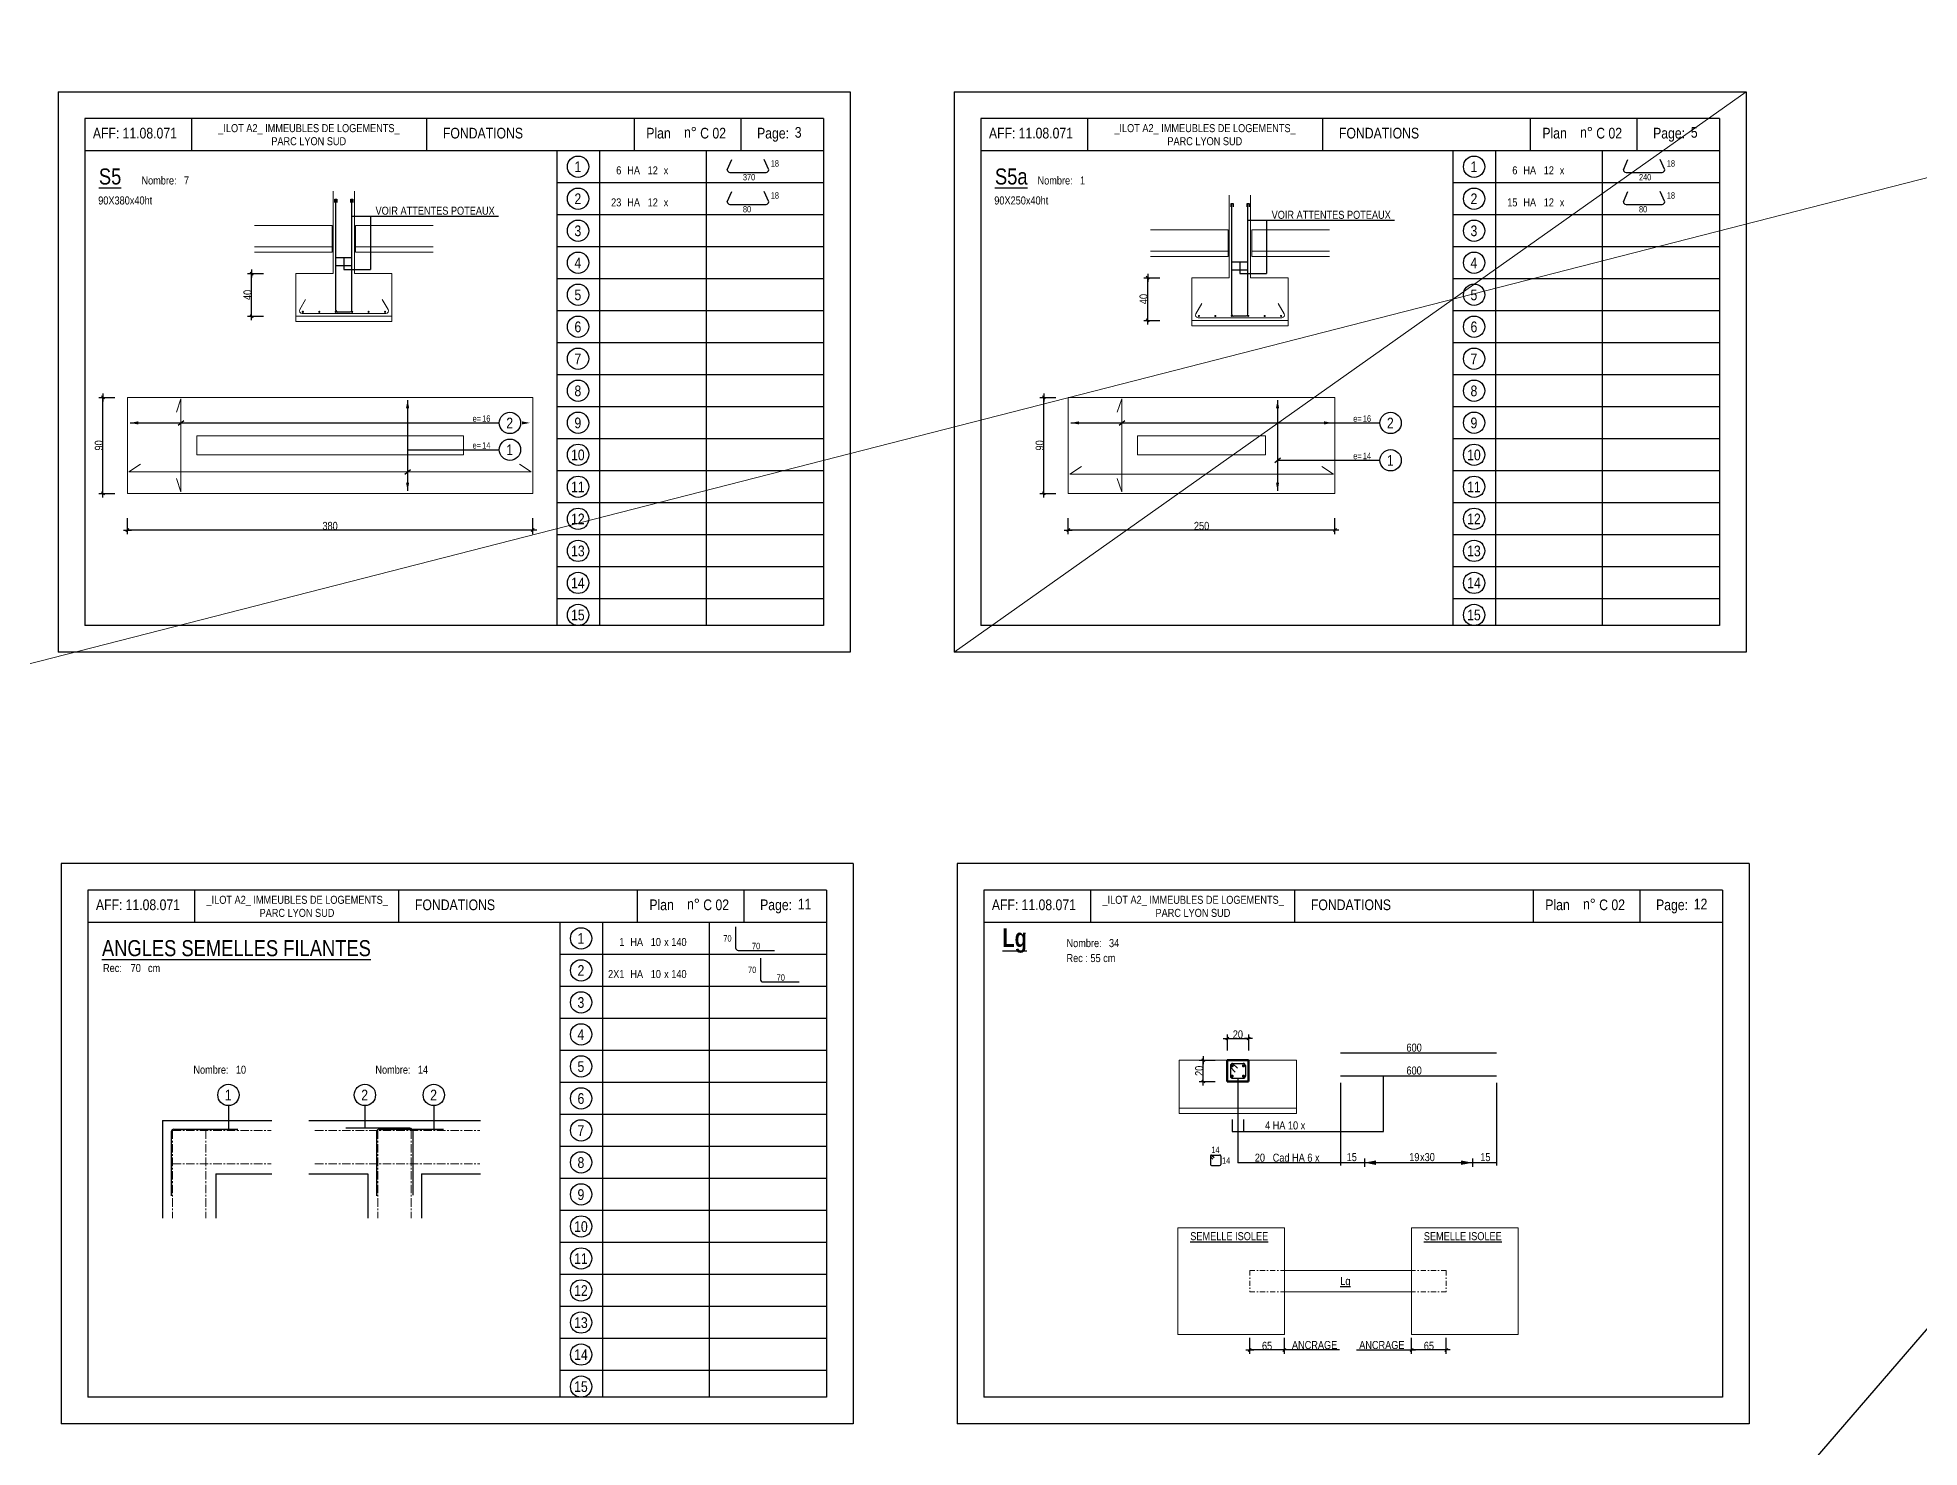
# Model space of a CAD drawing. Header units: centimetres. Extents: x 16433 to 114398, y -50094 to -12305.
# Drawn here: x 86503 to 90031, y -19755 to -17113 of the extents above; entities that cross this region are included whole.
import ezdxf
from ezdxf.enums import TextEntityAlignment as Align

# ---------------------------------------------------------------- set-up
doc = ezdxf.new("R2010")
doc.units = ezdxf.units.CM
doc.header["$LTSCALE"] = 0.5
for name, pattern in [('AXES', [50.8, 31.75, -6.35, 6.35, -6.35]), ('TIRETPT2', [12.7, 6.35, -3.175, 0, -3.175]), ('TIRETPTX2', [50.8, 25.4, -12.7, 0, -12.7])]:
    doc.linetypes.add(name, pattern=pattern)
doc.layers.get('DEFPOINTS').update_dxf_attribs({"linetype": 'CONTINUOUS'})
for name, color, linetype in [('01_cote_gen', 4, 'CONTINUOUS'), ('01_fenetres', 171, 'CONTINUOUS'), ('01_linteaux', 2, 'CONTINUOUS'), ('01_texte', 230, 'CONTINUOUS'), ('AA_COTES', 2, 'CONTINUOUS')]:
    doc.layers.add(name, color=color, linetype=linetype)
for name, color, linetype, lineweight in [('01_murs_coup', 5, 'CONTINUOUS', 60), ('01_sem', 42, 'CONTINUOUS', 15), ('01_tram_axes', 2, 'TIRETPTX2', 9)]:
    doc.layers.add(name, color=color, linetype=linetype, lineweight=lineweight)
doc.styles.add('impact', font='impact.ttf')
doc.styles.add('STYLE2', font='ARIALN.TTF')
doc.dimstyles.new('JB25', dxfattribs={"dimscale": 0.1, "dimtxt": 150, "dimasz": 15, "dimexe": 0.1, "dimexo": 0.1, "dimgap": 0.09, "dimtad": 1, "dimdec": 1, "dimlfac": 0.5, "dimdsep": 46, "dimtxsty": 'STYLE2', "dimblk1": 'BOND_G', "dimblk2": 'BOND_D', "dimsah": 1, "dimcen": 1.5, "dimdle": 0.01, "dimse1": 1, "dimse2": 1, "dimclrd": 4, "dimclre": 2, "dimclrt": 6, "dimazin": 2, "dimtfac": 2.333333, "dimtdec": 1, "dimtix": 1, "dimtmove": 2, "dimatfit": 3, "dimldrblk": 'BOND_G', "dimfxl": 1, "dimtolj": 1, "dimtzin": 0, "dimarcsym": 0})
doc.dimstyles.new('JB50', dxfattribs={"dimscale": 0.1, "dimtxt": 150, "dimasz": 15, "dimexe": 0.1, "dimexo": 0.1, "dimgap": 0.09, "dimtad": 1, "dimdec": 1, "dimdsep": 46, "dimtxsty": 'STYLE2', "dimblk1": 'BOND_G', "dimblk2": 'BOND_D', "dimsah": 1, "dimcen": 1.5, "dimdle": 0.01, "dimse1": 1, "dimse2": 1, "dimclrd": 4, "dimclre": 2, "dimclrt": 6, "dimazin": 2, "dimtfac": 2.333333, "dimtdec": 1, "dimtix": 1, "dimtmove": 2, "dimatfit": 3, "dimldrblk": 'BOND_G', "dimfxl": 1, "dimtolj": 1, "dimtzin": 0, "dimarcsym": 0})

# ---------------------------------------------------------------- blocks, each defined once
blk = doc.blocks.new('BOND_G')
at = {"layer": 'AA_COTES', "color": 0}
for p, q in [((5, 0), (-5, 0)), ((1.8, 1.8), (-1.8, -1.8)), ((0, -5), (0, 15))]:
    blk.add_line(p, q, dxfattribs=at)
blk = doc.blocks.new('BOND_D')
at = {"layer": 'AA_COTES', "color": 0}
for p, q in [((5, 0), (-5, 0)), ((-1.8, -1.8), (1.8, 1.8)), ((0, 5), (0, -15))]:
    blk.add_line(p, q, dxfattribs=at)
blk = doc.blocks.new('*D4330')
at = {"layer": '01_cote_gen', "color": 4, "linetype": 'Continuous', "lineweight": -2, "transparency": 16777216}
blk.add_line((86625.4, -17965.8), (86625.4, -17788.8), dxfattribs=at)
at = {"layer": 'DEFPOINTS', "color": 0, "linetype": 'Continuous'}
for p in [(86625.4, -17787.3), (86652.4, -17787.3), (86652.4, -17967.3)]:
    blk.add_point(p, dxfattribs=at)
at = {"layer": '01_cote_gen', "color": 4, "linetype": 'Continuous', "lineweight": -2, "transparency": 16777216, "xscale": 1.5, "yscale": 1.5, "zscale": 1.5}
for name, p, rotation in [('BOND_D', (86625.4, -17787.3), 90), ('BOND_G', (86625.4, -17967.3), 270)]:
    blk.add_blockref(name, p, dxfattribs=dict(at, rotation=rotation))
at = {"layer": '01_cote_gen', "color": 6, "linetype": 'Continuous', "lineweight": 0, "transparency": 16777216, "insert": (86617.8, -17877.3), "char_height": 15, "attachment_point": 5, "rotation": 90, "style": 'STYLE2'}
blk.add_mtext('\\A1;90', dxfattribs=at)
blk = doc.blocks.new('*D4331')
at = {"layer": '01_sem', "color": 4, "lineweight": -2, "ltscale": 7, "transparency": 16777216}
blk.add_line((87429.8, -18035.9), (86672.8, -18035.9), dxfattribs=at)
at = {"layer": 'DEFPOINTS', "color": 0, "ltscale": 7}
for p in [(86671.3, -17967.3), (87431.3, -17967.3), (86671.3, -18035.9)]:
    blk.add_point(p, dxfattribs=at)
at = {"layer": '01_sem', "color": 4, "lineweight": -2, "ltscale": 7, "transparency": 16777216, "xscale": 1.5, "yscale": 1.5, "zscale": 1.5, "rotation": 180}
blk.add_blockref('BOND_D', (86671.3, -18035.9), dxfattribs=at)
at = {"layer": '01_sem', "color": 4, "lineweight": -2, "ltscale": 7, "transparency": 16777216, "xscale": 1.5, "yscale": 1.5, "zscale": 1.5}
blk.add_blockref('BOND_G', (87431.3, -18035.9), dxfattribs=at)
at = {"layer": '01_sem', "color": 6, "lineweight": 0, "ltscale": 7, "transparency": 16777216, "insert": (87051.3, -18028.3), "char_height": 15, "attachment_point": 5, "style": 'STYLE2'}
blk.add_mtext('\\A1;380', dxfattribs=at)
blk = doc.blocks.new('*D4335')
at = {"layer": '01_cote_gen', "color": 4, "linetype": 'Continuous', "lineweight": -2, "transparency": 16777216}
blk.add_line((86904.2, -17633.8), (86904.2, -17556.8), dxfattribs=at)
at = {"layer": 'DEFPOINTS', "color": 0, "linetype": 'Continuous'}
for p in [(86904.2, -17555.3), (87015.5, -17555.3), (86974.5, -17635.3)]:
    blk.add_point(p, dxfattribs=at)
at = {"layer": '01_cote_gen', "color": 4, "linetype": 'Continuous', "lineweight": -2, "transparency": 16777216, "xscale": 1.5, "yscale": 1.5, "zscale": 1.5}
for name, p, rotation in [('BOND_D', (86904.2, -17555.3), 90), ('BOND_G', (86904.2, -17635.3), 270)]:
    blk.add_blockref(name, p, dxfattribs=dict(at, rotation=rotation))
at = {"layer": '01_cote_gen', "color": 6, "linetype": 'Continuous', "lineweight": 0, "transparency": 16777216, "insert": (86896.6, -17595.3), "char_height": 15, "attachment_point": 5, "rotation": 90, "style": 'STYLE2'}
blk.add_mtext('\\A1;40', dxfattribs=at)
blk = doc.blocks.new('*D4355')
at = {"layer": '01_cote_gen', "color": 4, "linetype": 'Continuous', "lineweight": -2, "transparency": 16777216}
blk.add_line((88584.3, -17641.5), (88584.3, -17564.5), dxfattribs=at)
at = {"layer": 'DEFPOINTS', "color": 0, "linetype": 'Continuous'}
for p in [(88584.3, -17563), (88695.6, -17563), (88654.5, -17643)]:
    blk.add_point(p, dxfattribs=at)
at = {"layer": '01_cote_gen', "color": 4, "linetype": 'Continuous', "lineweight": -2, "transparency": 16777216, "xscale": 1.5, "yscale": 1.5, "zscale": 1.5}
for name, p, rotation in [('BOND_D', (88584.3, -17563), 90), ('BOND_G', (88584.3, -17643), 270)]:
    blk.add_blockref(name, p, dxfattribs=dict(at, rotation=rotation))
at = {"layer": '01_cote_gen', "color": 6, "linetype": 'Continuous', "lineweight": 0, "transparency": 16777216, "insert": (88576.6, -17603), "char_height": 15, "attachment_point": 5, "rotation": 90, "style": 'STYLE2'}
blk.add_mtext('\\A1;40', dxfattribs=at)
blk = doc.blocks.new('*D4356')
at = {"layer": '01_cote_gen', "color": 4, "linetype": 'Continuous', "lineweight": -2, "transparency": 16777216}
blk.add_line((88389.5, -17965.8), (88389.5, -17788.8), dxfattribs=at)
at = {"layer": 'DEFPOINTS', "color": 0, "linetype": 'Continuous'}
for p in [(88389.5, -17787.3), (88416.5, -17787.3), (88416.5, -17967.3)]:
    blk.add_point(p, dxfattribs=at)
at = {"layer": '01_cote_gen', "color": 4, "linetype": 'Continuous', "lineweight": -2, "transparency": 16777216, "xscale": 1.5, "yscale": 1.5, "zscale": 1.5}
for name, p, rotation in [('BOND_D', (88389.5, -17787.3), 90), ('BOND_G', (88389.5, -17967.3), 270)]:
    blk.add_blockref(name, p, dxfattribs=dict(at, rotation=rotation))
at = {"layer": '01_cote_gen', "color": 6, "linetype": 'Continuous', "lineweight": 0, "transparency": 16777216, "insert": (88381.8, -17877.3), "char_height": 15, "attachment_point": 5, "rotation": 90, "style": 'STYLE2'}
blk.add_mtext('\\A1;90', dxfattribs=at)
blk = doc.blocks.new('*D4357')
at = {"layer": '01_sem', "color": 4, "lineweight": -2, "ltscale": 7, "transparency": 16777216}
blk.add_line((88933.8, -18035.9), (88436.8, -18035.9), dxfattribs=at)
at = {"layer": 'DEFPOINTS', "color": 0, "ltscale": 7}
for p in [(88435.3, -17967.3), (88935.3, -17967.3), (88435.3, -18035.9)]:
    blk.add_point(p, dxfattribs=at)
at = {"layer": '01_sem', "color": 4, "lineweight": -2, "ltscale": 7, "transparency": 16777216, "xscale": 1.5, "yscale": 1.5, "zscale": 1.5, "rotation": 180}
blk.add_blockref('BOND_D', (88435.3, -18035.9), dxfattribs=at)
at = {"layer": '01_sem', "color": 4, "lineweight": -2, "ltscale": 7, "transparency": 16777216, "xscale": 1.5, "yscale": 1.5, "zscale": 1.5}
blk.add_blockref('BOND_G', (88935.3, -18035.9), dxfattribs=at)
at = {"layer": '01_sem', "color": 6, "lineweight": 0, "ltscale": 7, "transparency": 16777216, "insert": (88685.3, -18028.3), "char_height": 15, "attachment_point": 5, "style": 'STYLE2'}
blk.add_mtext('\\A1;250', dxfattribs=at)
blk = doc.blocks.new('*D4362')
at = {"layer": '01_cote_gen', "color": 4, "linetype": 'Continuous', "lineweight": -2, "transparency": 16777216}
blk.add_line((89142.5, -19572.7), (89080.5, -19572.7), dxfattribs=at)
at = {"layer": 'DEFPOINTS', "color": 0, "linetype": 'Continuous'}
for p in [(89144, -19463.7), (89079, -19516.7), (89079, -19572.7)]:
    blk.add_point(p, dxfattribs=at)
at = {"layer": '01_cote_gen', "color": 4, "linetype": 'Continuous', "lineweight": -2, "transparency": 16777216, "xscale": 1.5, "yscale": 1.5, "zscale": 1.5, "rotation": 180}
blk.add_blockref('BOND_D', (89079, -19572.7), dxfattribs=at)
at = {"layer": '01_cote_gen', "color": 4, "linetype": 'Continuous', "lineweight": -2, "transparency": 16777216, "xscale": 1.5, "yscale": 1.5, "zscale": 1.5}
blk.add_blockref('BOND_G', (89144, -19572.7), dxfattribs=at)
at = {"layer": '01_cote_gen', "color": 6, "linetype": 'Continuous', "lineweight": 0, "transparency": 16777216, "insert": (89111.5, -19565), "char_height": 15, "attachment_point": 5, "style": 'STYLE2'}
blk.add_mtext('\\A1;65', dxfattribs=at)
blk = doc.blocks.new('*D4377')
at = {"layer": '01_cote_gen', "color": 4, "linetype": 'Continuous', "lineweight": -2, "transparency": 16777216}
blk.add_line((88734.9, -18989), (88771.9, -18989), dxfattribs=at)
at = {"layer": 'DEFPOINTS', "color": 0, "linetype": 'Continuous'}
for p in [(88733.4, -18972.1), (88773.4, -18972.1), (88773.4, -18989)]:
    blk.add_point(p, dxfattribs=at)
at = {"layer": '01_cote_gen', "color": 4, "linetype": 'Continuous', "lineweight": -2, "transparency": 16777216, "xscale": 1.5, "yscale": 1.5, "zscale": 1.5, "rotation": 180}
blk.add_blockref('BOND_G', (88733.4, -18989), dxfattribs=at)
at = {"layer": '01_cote_gen', "color": 4, "linetype": 'Continuous', "lineweight": -2, "transparency": 16777216, "xscale": 1.5, "yscale": 1.5, "zscale": 1.5}
blk.add_blockref('BOND_D', (88773.4, -18989), dxfattribs=at)
at = {"layer": '01_cote_gen', "color": 6, "linetype": 'Continuous', "lineweight": 0, "transparency": 16777216, "insert": (88753.4, -18981.3), "char_height": 15, "attachment_point": 5, "style": 'STYLE2'}
blk.add_mtext('\\A1;20', dxfattribs=at)
blk = doc.blocks.new('*D4378')
at = {"layer": '01_cote_gen', "color": 4, "linetype": 'Continuous', "lineweight": -2, "transparency": 16777216}
blk.add_line((88688.5, -19068), (88688.5, -19031), dxfattribs=at)
at = {"layer": 'DEFPOINTS', "color": 0, "linetype": 'Continuous'}
for p in [(88688.5, -19029.5), (88733.4, -19029.5), (88724.1, -19069.5)]:
    blk.add_point(p, dxfattribs=at)
at = {"layer": '01_cote_gen', "color": 4, "linetype": 'Continuous', "lineweight": -2, "transparency": 16777216, "xscale": 1.5, "yscale": 1.5, "zscale": 1.5}
for name, p, rotation in [('BOND_D', (88688.5, -19029.5), 90), ('BOND_G', (88688.5, -19069.5), 270)]:
    blk.add_blockref(name, p, dxfattribs=dict(at, rotation=rotation))
at = {"layer": '01_cote_gen', "color": 6, "linetype": 'Continuous', "lineweight": 0, "transparency": 16777216, "insert": (88680.9, -19049.5), "char_height": 15, "attachment_point": 5, "rotation": 90, "style": 'STYLE2'}
blk.add_mtext('\\A1;20', dxfattribs=at)
blk = doc.blocks.new('*D4386')
at = {"layer": '01_cote_gen', "color": 4, "linetype": 'Continuous', "lineweight": -2, "transparency": 16777216}
blk.add_line((88839.1, -19572.7), (88777.1, -19572.7), dxfattribs=at)
at = {"layer": 'DEFPOINTS', "color": 0, "linetype": 'Continuous'}
for p in [(88840.6, -19463.7), (88775.6, -19516.7), (88775.6, -19572.7)]:
    blk.add_point(p, dxfattribs=at)
at = {"layer": '01_cote_gen', "color": 4, "linetype": 'Continuous', "lineweight": -2, "transparency": 16777216, "xscale": 1.5, "yscale": 1.5, "zscale": 1.5, "rotation": 180}
blk.add_blockref('BOND_D', (88775.6, -19572.7), dxfattribs=at)
at = {"layer": '01_cote_gen', "color": 4, "linetype": 'Continuous', "lineweight": -2, "transparency": 16777216, "xscale": 1.5, "yscale": 1.5, "zscale": 1.5}
blk.add_blockref('BOND_G', (88840.6, -19572.7), dxfattribs=at)
at = {"layer": '01_cote_gen', "color": 6, "linetype": 'Continuous', "lineweight": 0, "transparency": 16777216, "insert": (88808.1, -19565), "char_height": 15, "attachment_point": 5, "style": 'STYLE2'}
blk.add_mtext('\\A1;65', dxfattribs=at)

msp = doc.modelspace()

# ---------------------------------------------------------------- linework, layer by layer
at = {"layer": '01_cote_gen', "ltscale": 2}
msp.add_line((81410, -29553), (94408.5, -14471), dxfattribs=at)
at = {"layer": '01_fenetres', "ltscale": 30}
for p, q in [((87976.279, -17264.92), (86591.279, -17264.92)), ((86591.279, -17264.92), (86591.279, -18214.92)), ((86591.279, -17264.92), (86591.279, -18214.92)), ((86591.279, -17264.92), (86591.279, -18214.92)), ((86791.279, -17264.92), (86791.279, -17324.92)), ((87231.952, -17264.92), (87231.952, -17324.92)), ((87622.147, -17324.92), (87622.147, -17264.92)), ((87822.147, -17324.92), (87822.147, -17264.92)), ((87976.279, -17264.92), (87976.279, -18214.92)), ((89656.319, -17264.92), (88271.319, -17264.92)), ((88271.319, -17264.92), (88271.319, -18214.92)), ((88271.319, -17264.92), (88271.319, -18214.92)), ((88271.319, -17264.92), (88271.319, -18214.92)), ((88471.319, -17264.92), (88471.319, -17324.92)), ((88911.992, -17264.92), (88911.992, -17324.92)), ((89302.187, -17324.92), (89302.187, -17264.92)), ((89502.187, -17324.92), (89502.187, -17264.92)), ((89656.319, -17264.92), (89656.319, -18214.92)), ((87976.279, -17324.92), (86591.279, -17324.92)), ((89656.319, -17324.92), (88271.319, -17324.92)), ((87976.279, -18214.92), (86591.279, -18214.92)), ((89656.319, -18214.92), (88271.319, -18214.92)), ((86597.037, -18711.185), (86597.037, -19661.185)), ((86597.037, -18711.185), (86597.037, -19661.185)), ((86597.037, -18711.185), (86597.037, -19661.185)), ((87982.037, -18711.185), (86597.037, -18711.185)), ((86797.037, -18711.185), (86797.037, -18771.185)), ((87179.537, -18711.185), (87179.537, -18771.185)), ((87627.905, -18771.185), (87627.905, -18711.185)), ((87827.905, -18771.185), (87827.905, -18711.185)), ((87982.037, -18711.185), (87982.037, -19661.185)), ((88276.803, -18711.185), (88276.803, -19661.185)), ((88276.803, -18711.185), (88276.803, -19661.185)), ((88276.803, -18711.185), (88276.803, -19661.185)), ((89661.803, -18711.185), (88276.803, -18711.185)), ((88476.803, -18711.185), (88476.803, -18771.185)), ((88859.303, -18711.185), (88859.303, -18771.185)), ((89307.67, -18771.185), (89307.67, -18711.185)), ((89507.67, -18771.185), (89507.67, -18711.185)), ((89661.803, -18711.185), (89661.803, -19661.185)), ((87982.037, -18771.185), (86597.037, -18771.185)), ((89661.803, -18771.185), (88276.803, -18771.185)), ((87982.037, -19661.185), (86597.037, -19661.185)), ((89661.803, -19661.185), (88276.803, -19661.185))]:
    msp.add_line(p, q, dxfattribs=at)
at = {"layer": '01_linteaux', "linetype": 'Continuous'}
for p, q in [((87796.052, -17360.699), (87804.747, -17341.474)), ((87873.636, -17360.699), (87864.941, -17341.474)), ((89476.092, -17360.699), (89484.787, -17341.474)), ((89553.675, -17360.699), (89544.98, -17341.474)), ((87801.052, -17365.699), (87868.636, -17365.699)), ((89481.092, -17365.699), (89548.675, -17365.699)), ((87796.052, -17420.699), (87804.747, -17401.474)), ((87801.052, -17425.699), (87868.636, -17425.699)), ((87873.636, -17420.699), (87864.941, -17401.474)), ((89476.092, -17420.699), (89484.787, -17401.474)), ((89481.092, -17425.699), (89548.675, -17425.699)), ((89553.675, -17420.699), (89544.98, -17401.474)), ((87811.673, -18779.525), (87811.673, -18818.742)), ((87816.673, -18823.742), (87884.257, -18823.742)), ((87858.013, -18838.587), (87858.013, -18877.804)), ((87863.013, -18882.804), (87930.597, -18882.804)), ((88739.429, -19039.55), (88739.429, -19059.55)), ((88739.429, -19042.52), (88748.392, -19051.696)), ((88743.429, -19035.55), (88763.429, -19035.55)), ((88743.429, -19035.55), (88752.392, -19044.726)), ((88767.429, -19039.55), (88767.429, -19059.55)), ((89238.206, -19016.488), (88945.534, -19016.488)), ((88743.429, -19063.55), (88763.429, -19063.55)), ((89238.206, -19059.408), (88945.534, -19059.408)), ((87201.168, -19157.226), (87081.168, -19157.226)), ((86753.638, -19163.85), (86753.638, -19283.85)), ((86758.638, -19158.85), (86878.638, -19158.85)), ((87138.668, -19163.85), (87138.668, -19283.85)), ((87143.668, -19158.85), (87263.668, -19158.85)), ((87206.168, -19162.226), (87206.168, -19282.226)), ((88702.138, -19209.249), (88702.138, -19225.108)), ((88702.138, -19210.734), (88706.619, -19215.322)), ((88704.138, -19207.249), (88719.138, -19207.249)), ((88704.138, -19207.249), (88708.619, -19211.837)), ((88704.138, -19227.108), (88719.138, -19227.108)), ((88721.138, -19209.249), (88721.138, -19225.108))]:
    msp.add_line(p, q, dxfattribs=at)
at = {"layer": '01_linteaux', "linetype": 'Continuous', "const_width": 3, "flags": 128}
for points in [[(88741.233, -19040.039, 1), (88744.233, -19040.039, 1)], [(88762.481, -19040.039, 1), (88765.481, -19040.039, 1)], [(88741.233, -19059.408, 1), (88744.233, -19059.408, 1)], [(88762.481, -19059.408, 1), (88765.481, -19059.408, 1)]]:
    msp.add_lwpolyline(points, format="xyb", close=True, dxfattribs=at)
at = {"layer": '01_linteaux', "linetype": 'Continuous'}
for centre, radius, start, end in [((87801.052, -17360.699), 5, 180, 270), ((87868.636, -17360.699), 5, 270, 0), ((89481.092, -17360.699), 5, 180, 270), ((89548.675, -17360.699), 5, 270, 0), ((87801.052, -17420.699), 5, 180, 270), ((87868.636, -17420.699), 5, 270, 0), ((89481.092, -17420.699), 5, 180, 270), ((89548.675, -17420.699), 5, 270, 0), ((87816.673, -18818.742), 5, 180, 270), ((87863.013, -18877.804), 5, 180, 270), ((88743.429, -19039.55), 4, 90, 180), ((88763.429, -19039.55), 4, 0, 90), ((88743.429, -19059.55), 4, 180, 270), ((88763.429, -19059.55), 4, 270, 0), ((87201.168, -19162.226), 5, 0, 90), ((86758.638, -19163.85), 5, 90, 180), ((87143.668, -19163.85), 5, 90, 180), ((88704.138, -19209.249), 2, 90, 180), ((88704.138, -19225.108), 2, 180, 270), ((88719.138, -19209.249), 2, 0, 90), ((88719.138, -19225.108), 2, 270, 0)]:
    msp.add_arc(centre, radius, start, end, dxfattribs=at)
at = {"layer": '01_murs_coup', "linetype": 'Continuous', "lineweight": 0}
for p, q in [((86994.615, -17622.715), (87005.474, -17603.907)), ((87159.955, -17622.715), (87149.096, -17603.907)), ((86998.945, -17630.215), (87155.625, -17630.215)), ((88674.655, -17630.408), (88685.514, -17611.6)), ((88678.985, -17637.908), (88835.665, -17637.908)), ((88839.995, -17630.408), (88829.136, -17611.6)), ((86771.759, -17790.26), (86763.081, -17814.903)), ((86771.759, -17790.26), (86771.759, -17964.26)), ((88535.841, -17790.26), (88527.163, -17814.903)), ((88535.841, -17790.26), (88535.841, -17964.26)), ((86674.252, -17927.095), (86695.952, -17912.587)), ((87428.252, -17927.095), (87406.552, -17912.587)), ((88438.334, -17931.385), (88460.034, -17916.877)), ((88932.334, -17931.385), (88910.634, -17916.877)), ((86674.252, -17927.095), (87428.252, -17927.095)), ((86771.759, -17964.26), (86763.081, -17939.617)), ((88438.334, -17931.385), (88932.334, -17931.385)), ((88535.841, -17964.26), (88527.163, -17939.617))]:
    msp.add_line(p, q, dxfattribs=at)
at = {"layer": '01_murs_coup'}
for p, q in [((88733.429, -19029.55), (88733.429, -19069.55)), ((88733.429, -19029.55), (88773.429, -19029.55)), ((88773.429, -19029.55), (88773.429, -19069.55)), ((88733.429, -19069.55), (88773.429, -19069.55))]:
    msp.add_line(p, q, dxfattribs=at)
at = {"layer": '01_murs_coup', "linetype": 'Continuous', "lineweight": 0}
for centre, start, end in [((86998.945, -17625.215), 150, 270), ((87155.625, -17625.215), 270, 30), ((88678.985, -17632.908), 150, 270), ((88835.665, -17632.908), 270, 30)]:
    msp.add_arc(centre, 5, start, end, dxfattribs=at)
at = {"layer": '01_sem', "linetype": 'Continuous', "lineweight": 0}
for p, q in [((81329.389, -19608.185), (98401.814, -15234.587)), ((89706.319, -17214.92), (88221.319, -18264.92)), ((87057.285, -17555.304), (86987.285, -17555.304)), ((87167.285, -17555.304), (87097.285, -17555.304)), ((88737.325, -17562.997), (88667.325, -17562.997)), ((88847.325, -17562.997), (88777.325, -17562.997))]:
    msp.add_line(p, q, dxfattribs=at)
at = {"layer": '01_sem', "lineweight": 0, "ltscale": 7}
for p, q in [((87057.285, -17555.304), (87057.285, -17400.743)), ((87097.285, -17555.304), (87097.285, -17400.743)), ((88737.325, -17562.997), (88737.325, -17408.436)), ((88777.325, -17562.997), (88777.325, -17408.436)), ((87055.285, -17465.304), (86909.745, -17465.304)), ((87055.285, -17465.304), (87055.285, -17515.304)), ((87099.285, -17465.304), (87244.826, -17465.304)), ((87099.285, -17465.304), (87099.285, -17515.304)), ((88735.325, -17472.997), (88589.784, -17472.997)), ((88735.325, -17472.997), (88735.325, -17522.997)), ((88779.325, -17472.997), (88924.865, -17472.997)), ((88779.325, -17472.997), (88779.325, -17522.997)), ((87055.285, -17505.304), (86909.745, -17505.304)), ((87055.285, -17515.304), (86909.745, -17515.304)), ((87099.285, -17505.304), (87244.826, -17505.304)), ((87099.285, -17515.304), (87244.826, -17515.304)), ((88735.325, -17512.997), (88589.784, -17512.997)), ((88735.325, -17522.997), (88589.784, -17522.997)), ((88779.325, -17512.997), (88924.865, -17512.997)), ((88779.325, -17522.997), (88924.865, -17522.997)), ((86987.285, -17635.304), (86987.285, -17555.304)), ((87167.285, -17635.304), (87167.285, -17555.304)), ((88667.325, -17642.997), (88667.325, -17562.997)), ((88847.325, -17642.997), (88847.325, -17562.997)), ((86987.285, -17635.304), (87167.285, -17635.304)), ((86987.285, -17635.304), (86987.285, -17645.304)), ((87167.285, -17635.304), (87167.285, -17645.304)), ((86987.285, -17645.304), (87167.285, -17645.304)), ((88667.325, -17642.997), (88847.325, -17642.997)), ((88667.325, -17642.997), (88667.325, -17652.997)), ((88667.325, -17652.997), (88847.325, -17652.997)), ((88847.325, -17642.997), (88847.325, -17652.997)), ((86671.252, -17787.26), (86671.252, -17967.26)), ((87431.252, -17787.26), (86671.252, -17787.26)), ((87431.252, -17787.26), (87431.252, -17967.26)), ((88435.334, -17787.26), (88435.334, -17967.26)), ((88935.334, -17787.26), (88435.334, -17787.26)), ((88935.334, -17787.26), (88935.334, -17967.26)), ((87431.252, -17967.26), (86671.252, -17967.26)), ((88935.334, -17967.26), (88435.334, -17967.26)), ((88643.429, -19119.55), (88643.429, -19029.55)), ((88643.429, -19029.55), (88733.429, -19029.55)), ((88863.429, -19029.55), (88773.429, -19029.55)), ((88863.429, -19129.55), (88863.429, -19029.55)), ((88643.429, -19119.55), (88863.429, -19119.55)), ((88643.429, -19119.55), (88643.429, -19129.55)), ((88643.429, -19129.55), (88863.429, -19129.55)), ((88840.644, -19343.7), (88640.644, -19343.7)), ((88640.644, -19343.7), (88640.644, -19543.7)), ((88840.644, -19343.7), (88840.644, -19543.7)), ((89078.974, -19343.7), (89278.974, -19343.7)), ((89078.974, -19343.7), (89078.974, -19543.7)), ((89278.974, -19343.7), (89278.974, -19543.7)), ((89078.974, -19423.7), (88840.644, -19423.7)), ((89078.974, -19463.7), (88840.644, -19463.7)), ((88840.644, -19543.7), (88640.644, -19543.7)), ((89078.974, -19543.7), (89278.974, -19543.7))]:
    msp.add_line(p, q, dxfattribs=at)
at = {"layer": '01_sem', "linetype": 'TIRETPT2', "lineweight": 0, "ltscale": 3}
for p, q in [((88775.644, -19423.7), (88775.644, -19463.7)), ((88775.644, -19423.7), (88840.644, -19423.7)), ((89143.974, -19423.7), (89078.974, -19423.7)), ((89143.974, -19423.7), (89143.974, -19463.7)), ((88775.644, -19463.7), (88840.644, -19463.7)), ((89143.974, -19463.7), (89078.974, -19463.7))]:
    msp.add_line(p, q, dxfattribs=at)
at = {"layer": '01_sem', "color": 2, "lineweight": 0, "ltscale": 7}
for points in [[(87301.252, -17895.26), (87301.252, -17859.26), (86801.252, -17859.26), (86801.252, -17895.26)], [(88805.334, -17895.26), (88805.334, -17859.26), (88565.334, -17859.26), (88565.334, -17895.26)]]:
    msp.add_lwpolyline(points, close=True, dxfattribs=at)
at = {"layer": '01_texte', "ltscale": 30}
for p, q in [((86541.279, -17214.92), (86541.279, -18264.92)), ((86541.279, -17214.92), (88026.279, -17214.92)), ((88026.279, -17214.92), (88026.279, -18264.92)), ((88026.279, -17214.92), (88026.279, -18264.92)), ((88221.319, -17214.92), (88221.319, -18264.92)), ((88221.319, -17214.92), (89706.319, -17214.92)), ((89706.319, -17214.92), (89706.319, -18264.92)), ((89706.319, -17214.92), (89706.319, -18264.92)), ((87476.279, -17324.92), (87476.279, -18214.92)), ((87556.279, -17324.92), (87556.279, -18214.92)), ((87756.279, -17324.92), (87756.279, -18214.92)), ((89156.319, -17324.92), (89156.319, -18214.92)), ((89236.319, -17324.92), (89236.319, -18214.92)), ((89436.319, -17324.92), (89436.319, -18214.92)), ((87976.279, -17384.92), (87476.279, -17384.92)), ((89656.319, -17384.92), (89156.319, -17384.92)), ((87060.439, -17422.22), (87060.439, -17415.955)), ((87060.439, -17415.955), (87064.177, -17415.955)), ((87062.285, -17624.537), (87062.285, -17417.304)), ((87064.177, -17415.955), (87064.177, -17422.22)), ((87090.431, -17422.22), (87090.431, -17415.955)), ((87090.431, -17415.955), (87094.169, -17415.955)), ((87092.278, -17623.941), (87092.278, -17417.304)), ((87094.169, -17415.955), (87094.169, -17422.22)), ((88740.478, -17429.913), (88740.478, -17423.648)), ((88740.478, -17423.648), (88744.216, -17423.648)), ((88742.325, -17632.23), (88742.325, -17424.997)), ((88744.216, -17423.648), (88744.216, -17429.913)), ((88770.471, -17429.913), (88770.471, -17423.648)), ((88770.471, -17423.648), (88774.209, -17423.648)), ((88772.317, -17631.634), (88772.317, -17424.997)), ((88774.209, -17423.648), (88774.209, -17429.913)), ((87976.279, -17444.92), (87476.279, -17444.92)), ((89656.319, -17444.92), (89156.319, -17444.92)), ((87976.279, -17504.92), (87476.279, -17504.92)), ((89656.319, -17504.92), (89156.319, -17504.92)), ((87976.279, -17564.92), (87476.279, -17564.92)), ((89656.319, -17564.92), (89156.319, -17564.92)), ((87077.285, -17627.537), (87065.285, -17627.537)), ((87077.278, -17626.941), (87089.278, -17626.941)), ((87976.279, -17624.92), (87476.279, -17624.92)), ((88757.325, -17635.23), (88745.325, -17635.23)), ((88757.317, -17634.634), (88769.317, -17634.634)), ((89656.319, -17624.92), (89156.319, -17624.92)), ((87976.279, -17684.92), (87476.279, -17684.92)), ((89656.319, -17684.92), (89156.319, -17684.92)), ((87976.279, -17744.92), (87476.279, -17744.92)), ((89656.319, -17744.92), (89156.319, -17744.92)), ((87196.663, -17792.26), (87196.663, -17962.26)), ((87976.279, -17804.92), (87476.279, -17804.92)), ((88827.763, -17792.26), (88827.763, -17962.26)), ((89656.319, -17804.92), (89156.319, -17804.92)), ((86676.252, -17835.14), (87368.481, -17835.14)), ((86766.427, -17839.525), (86777.092, -17830.754)), ((88440.334, -17835.14), (89019.596, -17835.14)), ((88530.509, -17839.525), (88541.173, -17830.754)), ((87196.663, -17885.371), (87368.481, -17885.371)), ((87976.279, -17864.92), (87476.279, -17864.92)), ((89656.319, -17864.92), (89156.319, -17864.92)), ((88822.431, -17909.575), (88833.096, -17900.804)), ((88827.763, -17905.189), (89019.596, -17905.189)), ((87191.331, -17931.481), (87201.995, -17922.71)), ((87976.279, -17924.92), (87476.279, -17924.92)), ((89656.319, -17924.92), (89156.319, -17924.92)), ((87976.279, -17984.92), (87476.279, -17984.92)), ((89656.319, -17984.92), (89156.319, -17984.92)), ((87976.279, -18044.92), (87476.279, -18044.92)), ((89656.319, -18044.92), (89156.319, -18044.92)), ((87976.279, -18104.92), (87476.279, -18104.92)), ((89656.319, -18104.92), (89156.319, -18104.92)), ((87976.279, -18164.92), (87476.279, -18164.92)), ((89656.319, -18164.92), (89156.319, -18164.92)), ((88026.279, -18264.92), (86541.279, -18264.92)), ((89706.319, -18264.92), (88221.319, -18264.92)), ((86547.037, -18661.185), (86547.037, -19711.185)), ((86547.037, -18661.185), (86547.037, -19711.185)), ((88032.037, -18661.185), (86547.037, -18661.185)), ((88032.037, -18661.185), (88032.037, -19711.185)), ((88032.037, -18661.185), (88032.037, -19711.185)), ((88226.803, -18661.185), (88226.803, -19711.185)), ((88226.803, -18661.185), (88226.803, -19711.185)), ((89711.803, -18661.185), (88226.803, -18661.185)), ((89711.803, -18661.185), (89711.803, -19711.185)), ((89711.803, -18661.185), (89711.803, -19711.185)), ((87482.037, -18771.185), (87482.037, -19661.185)), ((87562.037, -18771.185), (87562.037, -19661.185)), ((87762.037, -18771.185), (87762.037, -19661.185)), ((87982.037, -18831.185), (87482.037, -18831.185)), ((87982.037, -18891.185), (87482.037, -18891.185)), ((87982.037, -18951.185), (87482.037, -18951.185)), ((87982.037, -19011.185), (87482.037, -19011.185)), ((87982.037, -19071.185), (87482.037, -19071.185)), ((87982.037, -19131.185), (87482.037, -19131.185)), ((87982.037, -19191.185), (87482.037, -19191.185)), ((87982.037, -19251.185), (87482.037, -19251.185)), ((87982.037, -19311.185), (87482.037, -19311.185)), ((87982.037, -19371.185), (87482.037, -19371.185)), ((87982.037, -19431.185), (87482.037, -19431.185)), ((87982.037, -19491.185), (87482.037, -19491.185)), ((87982.037, -19551.185), (87482.037, -19551.185)), ((87982.037, -19611.185), (87482.037, -19611.185)), ((88032.037, -19711.185), (86547.037, -19711.185)), ((89711.803, -19711.185), (88226.803, -19711.185))]:
    msp.add_line(p, q, dxfattribs=at)
at = {"layer": '01_texte'}
for p, q in [((87092.278, -17447.695), (87367.139, -17447.695)), ((87126.802, -17447.695), (87126.802, -17547.494)), ((88772.317, -17455.388), (89047.179, -17455.388)), ((88806.842, -17455.388), (88806.842, -17555.187)), ((87062.285, -17525.304), (87092.278, -17525.304)), ((87077.152, -17525.304), (87077.152, -17547.494)), ((88742.325, -17532.997), (88772.317, -17532.997)), ((88757.191, -17532.997), (88757.191, -17555.187)), ((87062.285, -17540.304), (87092.278, -17540.304)), ((87077.152, -17547.494), (87126.802, -17547.494)), ((88742.325, -17547.997), (88772.317, -17547.997)), ((88757.191, -17555.187), (88806.842, -17555.187)), ((89238.206, -19072.161), (89238.206, -19226.982)), ((88943.644, -19572.7), (88848.144, -19572.7)), ((88975.974, -19572.7), (89071.474, -19572.7))]:
    msp.add_line(p, q, dxfattribs=at)
at = {"layer": '01_texte', "linetype": 'Continuous'}
for p, q in [((88753.429, -19063.55), (88753.429, -19221.669)), ((88945.534, -19072.161), (88945.534, -19226.982)), ((89026.274, -19163.317), (89026.274, -19059.408)), ((86860.814, -19114.606), (86860.814, -19158.85)), ((87116.542, -19114.606), (87116.542, -19157.226)), ((87245.844, -19114.606), (87245.844, -19158.85)), ((86737.388, -19142.6), (86737.388, -19325.739)), ((86737.388, -19142.6), (86941.943, -19142.6)), ((87011.303, -19142.6), (87333.534, -19142.6)), ((88742.562, -19140.881), (88742.562, -19163.317)), ((88763.811, -19140.881), (88763.811, -19163.317)), ((88742.562, -19163.317), (89026.274, -19163.317)), ((89238.206, -19221.669), (88753.429, -19221.669)), ((88990.534, -19213.669), (88990.534, -19229.669)), ((89193.206, -19213.669), (89193.206, -19229.669)), ((86837.388, -19242.6), (86837.388, -19325.739)), ((86837.388, -19242.6), (86941.943, -19242.6)), ((87011.303, -19242.6), (87122.418, -19242.6)), ((87122.418, -19242.6), (87122.418, -19325.739)), ((87222.418, -19242.6), (87222.418, -19325.739)), ((87222.418, -19242.6), (87333.534, -19242.6))]:
    msp.add_line(p, q, dxfattribs=at)
at = {"layer": '01_texte', "ltscale": 30, "const_width": 2, "flags": 128}
for points in [[(87001.227, -17626.989, -1), (86999.227, -17626.989, -1)], [(87001.227, -17626.989, -1), (86999.227, -17626.989, -1)], [(87032.047, -17626.989, -1), (87030.047, -17626.989, -1)], [(87062.867, -17626.989, -1), (87060.867, -17626.989, -1)], [(87091.704, -17626.989, 1), (87093.704, -17626.989, 1)], [(87122.524, -17626.989, 1), (87124.524, -17626.989, 1)], [(87153.344, -17626.989, 1), (87155.344, -17626.989, 1)], [(87153.344, -17626.989, 1), (87155.344, -17626.989, 1)], [(88681.266, -17634.682, -1), (88679.266, -17634.682, -1)], [(88681.266, -17634.682, -1), (88679.266, -17634.682, -1)], [(88712.086, -17634.682, -1), (88710.086, -17634.682, -1)], [(88742.906, -17634.682, -1), (88740.906, -17634.682, -1)], [(88771.743, -17634.682, 1), (88773.743, -17634.682, 1)], [(88802.563, -17634.682, 1), (88804.563, -17634.682, 1)], [(88833.383, -17634.682, 1), (88835.383, -17634.682, 1)], [(88833.383, -17634.682, 1), (88835.383, -17634.682, 1)]]:
    msp.add_lwpolyline(points, format="xyb", close=True, dxfattribs=at)
at = {"layer": '01_texte'}
for centre in [(87516.279, -17354.92), (89196.319, -17354.92), (87516.279, -17414.92), (89196.319, -17414.92), (87516.279, -17474.92), (89196.319, -17474.92), (87516.279, -17534.92), (89196.319, -17534.92), (87516.279, -17594.92), (89196.319, -17594.92), (87516.279, -17654.92), (89196.319, -17654.92), (87516.279, -17714.92), (89196.319, -17714.92), (87516.279, -17774.92), (89196.319, -17774.92), (87388.481, -17835.14), (87516.279, -17834.92), (89039.596, -17835.14), (89196.319, -17834.92), (87388.481, -17885.371), (87516.279, -17894.92), (89039.596, -17905.189), (89196.319, -17894.92), (87516.279, -17954.92), (89196.319, -17954.92), (87516.279, -18014.92), (89196.319, -18014.92), (87516.279, -18074.92), (89196.319, -18074.92), (87516.279, -18134.92), (89196.319, -18134.92), (87516.279, -18194.92), (89196.319, -18194.92), (87522.037, -18801.185), (87522.037, -18861.185), (87522.037, -18921.185), (87522.037, -18981.185), (87522.037, -19041.185), (86860.814, -19094.606), (87116.542, -19094.606), (87245.844, -19094.606), (87522.037, -19101.185), (87522.037, -19161.185), (87522.037, -19221.185), (87522.037, -19281.185), (87522.037, -19341.185), (87522.037, -19401.185), (87522.037, -19461.185), (87522.037, -19521.185), (87522.037, -19581.185), (87522.037, -19641.185)]:
    msp.add_circle(centre, 20, dxfattribs=at)
at = {"layer": '01_texte', "ltscale": 30}
for centre, start, end in [((87065.285, -17624.537), 180, 270), ((87089.278, -17623.941), 270, 0), ((88745.325, -17632.23), 180, 270), ((88769.317, -17631.634), 270, 0)]:
    msp.add_arc(centre, 3, start, end, dxfattribs=at)
for points in [[(87196.663, -17792.26), (87193.714, -17807.622), (87196.663, -17807.622)], [(87196.663, -17792.26), (87199.611, -17807.622), (87196.663, -17807.622)], [(88827.763, -17792.26), (88824.815, -17807.622), (88827.763, -17807.622)], [(88827.763, -17792.26), (88830.712, -17807.622), (88827.763, -17807.622)], [(86676.252, -17835.14), (86691.614, -17832.191), (86691.614, -17835.14)], [(86676.252, -17835.14), (86691.614, -17838.088), (86691.614, -17835.14)], [(87426.252, -17835.14), (87410.89, -17832.191), (87410.89, -17835.14)], [(87426.252, -17835.14), (87410.89, -17838.088), (87410.89, -17835.14)], [(88440.334, -17835.14), (88455.695, -17832.191), (88455.695, -17835.14)], [(88440.334, -17835.14), (88455.695, -17838.088), (88455.695, -17835.14)], [(88930.334, -17835.14), (88914.972, -17832.191), (88914.972, -17835.14)], [(88930.334, -17835.14), (88914.972, -17838.088), (88914.972, -17835.14)], [(87196.663, -17962.26), (87193.714, -17946.898), (87196.663, -17946.898)], [(87196.663, -17962.26), (87199.611, -17946.898), (87196.663, -17946.898)], [(88827.763, -17962.26), (88824.815, -17946.898), (88827.763, -17946.898)], [(88827.763, -17962.26), (88830.712, -17946.898), (88827.763, -17946.898)]]:
    msp.add_solid(points, dxfattribs=at)
at = {"layer": '01_texte', "linetype": 'Continuous'}
for points in [[(88990.534, -19221.669), (89012.234, -19217.469), (89012.234, -19221.669)], [(88990.534, -19221.669), (89012.234, -19225.869), (89012.234, -19221.669)], [(89193.206, -19221.669), (89171.506, -19217.469), (89171.506, -19221.669)], [(89193.206, -19221.669), (89171.506, -19225.869), (89171.506, -19221.669)]]:
    msp.add_solid(points, dxfattribs=at)
at = {"layer": '01_tram_axes', "linetype": 'AXES'}
for p, q in [((86756.138, -19161.35), (86756.138, -19325.739)), ((86756.138, -19161.35), (86940.627, -19161.35)), ((86818.638, -19161.35), (86818.638, -19325.739)), ((87023.02, -19161.35), (87332.218, -19161.35)), ((87141.168, -19161.35), (87141.168, -19325.739)), ((87203.668, -19161.35), (87203.668, -19325.739)), ((86756.138, -19223.85), (86940.627, -19223.85)), ((87023.02, -19223.85), (87332.218, -19223.85))]:
    msp.add_line(p, q, dxfattribs=at)

# ---------------------------------------------------------------- texts
at = {"layer": '01_texte'}
for s, height, style, p in [('AFF:', 20, 'STYLE2', (86606.575, -17302.071)), ('11.08.071', 20, 'STYLE2', (86662.239, -17302.071)), ('_ILOT A2_ IMMEUBLES DE LOGEMENTS_  ', 15, 'STYLE2', (86841.723, -17290.204)), ('FONDATIONS', 20, 'STYLE2', (87262.897, -17302.071)), ('Plan', 20, 'STYLE2', (87644.192, -17302.071)), ('n%%D', 20, 'STYLE2', (87714.877, -17300.629)), ('C 02', 20, 'STYLE2', (87745.22, -17302.071)), ('Page:', 20, 'STYLE2', (87851.861, -17302.071)), ('3', 20, 'STYLE2', (87922.546, -17300.629)), ('AFF:', 20, 'STYLE2', (88286.615, -17302.071)), ('11.08.071', 20, 'STYLE2', (88342.279, -17302.071)), ('_ILOT A2_ IMMEUBLES DE LOGEMENTS_  ', 15, 'STYLE2', (88521.762, -17290.204)), ('FONDATIONS', 20, 'STYLE2', (88942.937, -17302.071)), ('Plan', 20, 'STYLE2', (89324.232, -17302.071)), ('n%%D', 20, 'STYLE2', (89394.917, -17300.629)), ('C 02', 20, 'STYLE2', (89425.26, -17302.071)), ('Page:', 20, 'STYLE2', (89531.901, -17302.071)), ('5', 20, 'STYLE2', (89602.586, -17300.629)), ('PARC LYON SUD', 15, 'STYLE2', (86941.139, -17314.704)), ('PARC LYON SUD', 15, 'STYLE2', (88621.179, -17314.704)), ('%%US5', 30, 'STYLE2', (86617.857, -17388.311)), ('HA', 15, 'STYLE2', (87608.57, -17369.322)), ('12', 15, 'STYLE2', (87646.739, -17369.322)), ('x', 15, 'STYLE2', (87676.839, -17369.322)), ('18', 12, 'STYLE2', (87877.622, -17354.744)), ('%%US5a', 30, 'STYLE2', (88297.896, -17388.311)), ('HA', 15, 'STYLE2', (89288.61, -17369.322)), ('12', 15, 'STYLE2', (89326.778, -17369.322)), ('x', 15, 'STYLE2', (89356.878, -17369.322)), ('18', 12, 'STYLE2', (89557.661, -17354.744)), ('Nombre:', 15, 'STYLE2', (86697.669, -17388.311)), ('7', 15, 'STYLE2', (86777.292, -17388.311)), ('370', 12, 'STYLE2', (87825.421, -17380.59)), ('Nombre:', 15, 'STYLE2', (88377.708, -17388.311)), ('1', 15, 'STYLE2', (88457.331, -17388.311)), ('240', 12, 'STYLE2', (89505.461, -17380.59)), ('90X380x40ht', 15, 'STYLE2', (86616.607, -17425.709)), ('HA', 15, 'STYLE2', (87608.57, -17429.322)), ('12', 15, 'STYLE2', (87646.739, -17429.322)), ('x', 15, 'STYLE2', (87676.839, -17429.322)), ('80', 12, 'STYLE2', (87825.421, -17440.59)), ('18', 12, 'STYLE2', (87877.622, -17414.744)), ('90X250x40ht', 15, 'STYLE2', (88296.647, -17425.709)), ('HA', 15, 'STYLE2', (89288.61, -17429.322)), ('12', 15, 'STYLE2', (89326.778, -17429.322)), ('x', 15, 'STYLE2', (89356.878, -17429.322)), ('80', 12, 'STYLE2', (89505.461, -17440.59)), ('18', 12, 'STYLE2', (89557.661, -17414.744)), ('VOIR ATTENTES POTEAUX', 15, 'STYLE2', (87136.586, -17444.92)), ('VOIR ATTENTES POTEAUX', 15, 'STYLE2', (88816.625, -17452.613)), ('e= ', 12, 'STYLE2', (87318.495, -17833.081)), ('16', 12, 'STYLE2', (87336.658, -17833.081)), ('e= ', 12, 'STYLE2', (88969.611, -17833.081)), ('16', 12, 'STYLE2', (88987.773, -17833.081)), ('e= ', 12, 'STYLE2', (87318.495, -17883.313)), ('14', 12, 'STYLE2', (87336.658, -17883.313)), ('e= ', 12, 'STYLE2', (88969.611, -17903.131)), ('14', 12, 'STYLE2', (88987.773, -17903.131)), ('AFF:', 20, 'STYLE2', (86612.333, -18748.336)), ('11.08.071', 20, 'STYLE2', (86667.997, -18748.336)), ('_ILOT A2_ IMMEUBLES DE LOGEMENTS_  ', 15, 'STYLE2', (86819.713, -18736.469)), ('FONDATIONS', 20, 'STYLE2', (87210.482, -18748.336)), ('Plan', 20, 'STYLE2', (87649.95, -18748.336)), ('n%%D', 20, 'STYLE2', (87720.635, -18746.894)), ('C 02', 20, 'STYLE2', (87750.978, -18748.336)), ('Page:', 20, 'STYLE2', (87857.619, -18748.336)), ('11', 20, 'STYLE2', (87928.304, -18746.894)), ('AFF:', 20, 'STYLE2', (88292.098, -18748.336)), ('11.08.071', 20, 'STYLE2', (88347.763, -18748.336)), ('_ILOT A2_ IMMEUBLES DE LOGEMENTS_  ', 15, 'STYLE2', (88499.479, -18736.469)), ('FONDATIONS', 20, 'STYLE2', (88890.248, -18748.336)), ('Plan', 20, 'STYLE2', (89329.715, -18748.336)), ('n%%D', 20, 'STYLE2', (89400.4, -18746.894)), ('C 02', 20, 'STYLE2', (89430.743, -18748.336)), ('Page:', 20, 'STYLE2', (89537.384, -18748.336)), ('12', 20, 'STYLE2', (89608.069, -18746.894)), ('PARC LYON SUD', 15, 'STYLE2', (86919.129, -18760.969)), ('PARC LYON SUD', 15, 'STYLE2', (88598.895, -18760.969)), ('%%UANGLES SEMELLES FILANTES', 30, 'STYLE2', (86623.614, -18834.576)), ('HA', 15, 'STYLE2', (87614.328, -18815.587)), ('10', 15, 'STYLE2', (87652.496, -18815.587)), ('70', 12, 'STYLE2', (87788.769, -18807.186)), ('%%ULg', 35, 'impact', (88311.868, -18817.617)), ('Nombre:', 15, 'STYLE2', (88432.066, -18817.617)), ('34', 15, 'STYLE2', (88511.689, -18817.617)), ('70', 12, 'STYLE2', (87842.407, -18821.59)), ('Rec : 55 cm', 15, 'STYLE2', (88432.066, -18845.655)), ('Rec:', 15, 'STYLE2', (86625.669, -18864.358)), ('cm', 15, 'STYLE2', (86709.915, -18864.358)), ('HA', 15, 'STYLE2', (87614.328, -18875.587)), ('10', 15, 'STYLE2', (87652.496, -18875.587)), ('70', 12, 'STYLE2', (87835.11, -18866.248)), ('70', 12, 'STYLE2', (87888.747, -18880.652)), ('Nombre:', 15, 'STYLE2', (86795.074, -19054.863)), ('10', 15, 'STYLE2', (86874.697, -19054.863)), ('Nombre:', 15, 'STYLE2', (87136.291, -19054.863)), ('14', 15, 'STYLE2', (87215.914, -19054.863)), ('4 HA 10 x', 15, 'STYLE2', (88804.224, -19159.317)), ('14', 12, 'STYLE2', (88703.781, -19203.604)), ('14', 12, 'STYLE2', (88723.648, -19223.802)), ('Cad HA 6 x', 15, 'STYLE2', (88818.675, -19219.775)), ('%%USEMELLE ISOLEE', 15, 'STYLE2', (88664.089, -19366.873)), ('%%USEMELLE ISOLEE', 15, 'STYLE2', (89101.95, -19366.873)), ('%%ULg', 15, 'STYLE2', (88945.316, -19450.873)), ('ANCRAGE', 15, 'STYLE2', (88854.755, -19570.873)), ('ANCRAGE', 15, 'STYLE2', (88980.848, -19570.873))]:
    msp.add_text(s, height=height, dxfattribs=dict(at, style=style)).set_placement(p)
at = {"layer": '01_texte', "style": 'STYLE2'}
for s, p in [('1', (87515.876, -17355.146)), ('1', (89195.915, -17355.146)), ('2', (87515.876, -17415.146)), ('2', (89195.915, -17415.146)), ('3', (87515.876, -17475.146)), ('3', (89195.915, -17475.146)), ('4', (87515.876, -17535.146)), ('4', (89195.915, -17535.146)), ('5', (87515.876, -17595.146)), ('5', (89195.915, -17595.146)), ('6', (87515.876, -17655.146)), ('6', (89195.915, -17655.146)), ('7', (87515.876, -17715.146)), ('7', (89195.915, -17715.146)), ('8', (87515.876, -17775.146)), ('8', (89195.915, -17775.146)), ('2', (87388.077, -17835.365)), ('9', (87515.876, -17835.146)), ('2', (89039.192, -17835.365)), ('9', (89195.915, -17835.146)), ('1', (87388.077, -17885.597)), ('10', (87515.876, -17895.146)), ('10', (89195.915, -17895.146)), ('1', (89039.192, -17905.415)), ('11', (87515.876, -17955.146)), ('11', (89195.915, -17955.146)), ('12', (87515.876, -18015.146)), ('12', (89195.915, -18015.146)), ('13', (87515.876, -18075.146)), ('13', (89195.915, -18075.146)), ('14', (87515.876, -18135.146)), ('14', (89195.915, -18135.146)), ('15', (87515.876, -18195.146)), ('15', (89195.915, -18195.146)), ('1', (87521.633, -18801.411)), ('2', (87521.633, -18861.411)), ('3', (87521.633, -18921.411)), ('4', (87521.633, -18981.411)), ('5', (87521.633, -19041.411)), ('1', (86860.41, -19094.832)), ('2', (87116.138, -19094.832)), ('2', (87245.441, -19094.832)), ('6', (87521.633, -19101.411)), ('7', (87521.633, -19161.411)), ('8', (87521.633, -19221.411)), ('9', (87521.633, -19281.411)), ('10', (87521.633, -19341.411)), ('11', (87521.633, -19401.411)), ('12', (87521.633, -19461.411)), ('13', (87521.633, -19521.411)), ('14', (87521.633, -19581.411)), ('15', (87521.633, -19641.411))]:
    msp.add_text(s, height=20, dxfattribs=at).set_placement(p, align=Align.MIDDLE_CENTER)
for s, p in [('6', (87597.369, -17369.322)), ('6', (89277.408, -17369.322)), ('23', (87597.369, -17429.322)), ('15', (89277.408, -17429.322)), ('1', (87603.126, -18815.587)), ('70', (86696.559, -18864.358)), ('2X1', (87603.126, -18875.587)), ('600', (89098.134, -19013.488)), ('600', (89098.134, -19056.408)), ('20', (88804.224, -19219.775)), ('15', (88976.441, -19218.669)), ('19', (89093.744, -19218.669)), (' x30', (89122.647, -19218.669)), ('15', (89227.003, -19218.669))]:
    msp.add_text(s, height=15, dxfattribs=at).set_placement(p, align=Align.RIGHT)
for p in [(87698.701, -18815.587), (87698.701, -18875.587)]:
    msp.add_text('x 140', height=15, dxfattribs=at).set_placement(p, align=Align.CENTER)

# ---------------------------------------------------------------- dimensions: what is measured, and where the dimension line sits
at = {"layer": '01_cote_gen', "linetype": 'Continuous', "lineweight": 0}
for base, p1, p2, picture, middle in [((86904.245, -17555.304), (86974.456, -17635.304), (87015.538, -17555.304), '*D4335', (86896.577, -17595.304)), ((88584.284, -17562.997), (88654.496, -17642.997), (88695.578, -17562.997), '*D4355', (88576.617, -17602.997)), ((86625.422, -17787.26), (86652.403, -17967.26), (86652.403, -17787.26), '*D4330', (86617.754, -17877.26)), ((88389.503, -17787.26), (88416.485, -17967.26), (88416.485, -17787.26), '*D4356', (88381.836, -17877.26)), ((88688.548, -19029.55), (88724.054, -19069.55), (88733.429, -19029.55), '*D4378', (88680.881, -19049.55))]:
    dim = msp.add_linear_dim(base=base, p1=p1, p2=p2, angle=90, dimstyle='JB25', dxfattribs=at)
    dim.commit()
    dim.dimension.update_dxf_attribs({"geometry": picture, "text_midpoint": middle})
for base, p1, p2, dimstyle, picture, middle in [((88773.429, -18988.982), (88733.429, -18972.065), (88773.429, -18972.065), 'JB25', '*D4377', (88753.429, -18981.314)), ((88775.644, -19572.7), (88840.644, -19463.7), (88775.644, -19516.7), 'JB50', '*D4386', (88808.144, -19565.032)), ((89078.974, -19572.7), (89143.974, -19463.7), (89078.974, -19516.7), 'JB50', '*D4362', (89111.474, -19565.032))]:
    dim = msp.add_linear_dim(base=base, p1=p1, p2=p2, dimstyle=dimstyle, dxfattribs=at)
    dim.commit()
    dim.dimension.update_dxf_attribs({"geometry": picture, "text_midpoint": middle})
at = {"layer": '01_sem', "lineweight": 0, "ltscale": 7}
for base, p1, p2, picture, middle in [((86671.252, -18035.923), (87431.252, -17967.26), (86671.252, -17967.26), '*D4331', (87051.252, -18028.256)), ((88435.334, -18035.923), (88935.334, -17967.26), (88435.334, -17967.26), '*D4357', (88685.334, -18028.256))]:
    dim = msp.add_linear_dim(base=base, p1=p1, p2=p2, dimstyle='JB25', dxfattribs=at)
    dim.commit()
    dim.dimension.update_dxf_attribs({"geometry": picture, "text_midpoint": middle})

doc.saveas('drawing.dxf')
